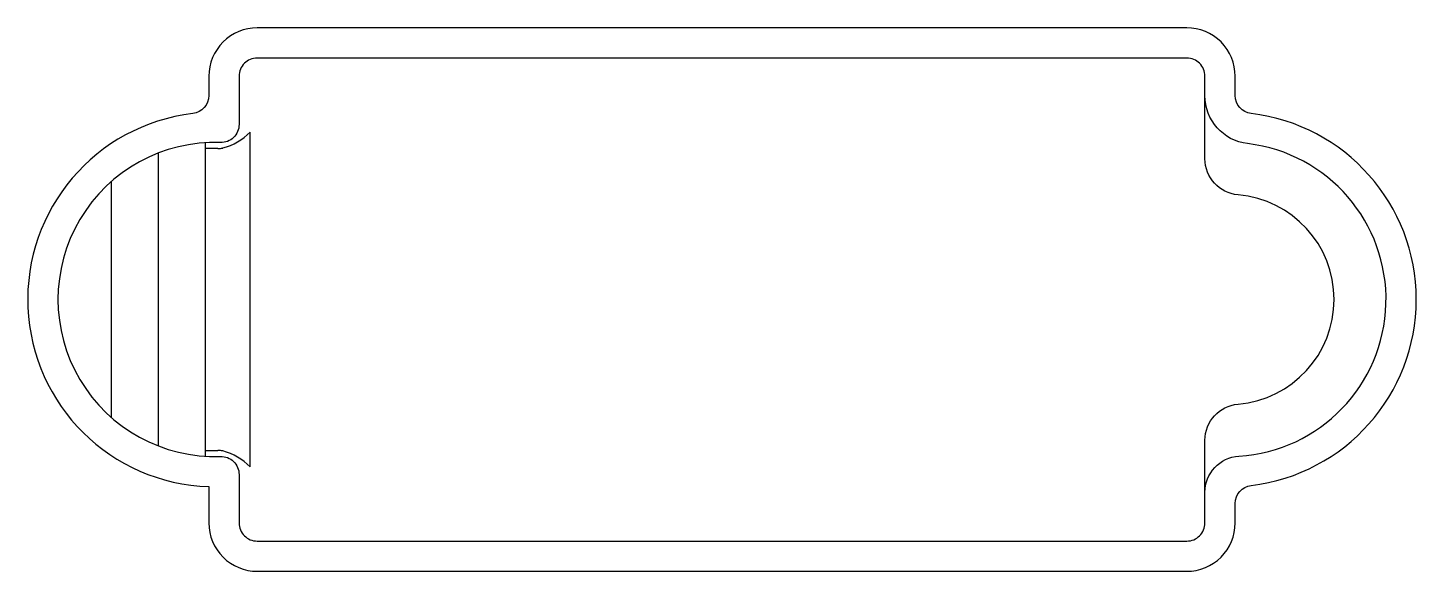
# Model space of a CAD drawing. Header units: millimetres. Extents: x 117.7 to 129.2, y 94.1 to 98.6.
import ezdxf

# ---------------------------------------------------------------- set-up
doc = ezdxf.new("R2010")
doc.units = ezdxf.units.MM
doc.header["$LTSCALE"] = 10
doc.layers.add('piscinas_igui', color=3, linetype='Continuous')

msp = doc.modelspace()

# ---------------------------------------------------------------- linework, layer by layer
at = {"layer": 'piscinas_igui', "color": 2}
for p, q in [((119.156, 95.053), (119.156, 97.648)), ((119.526, 94.964), (119.526, 97.737)), ((118.766, 95.138), (118.766, 97.563)), ((119.259, 97.6), (119.156, 97.6)), ((118.376, 95.374), (118.376, 97.327))]:
    msp.add_line(p, q, dxfattribs=at)
at = {"layer": 'piscinas_igui'}
for points in [[(127.684, 94.662, -0.380082), (127.816, 94.811, 0.888523), (127.816, 97.89, -0.380082), (127.684, 98.039), (127.684, 98.2, 0.414214), (127.284, 98.6), (119.584, 98.6, 0.414214), (119.184, 98.2), (119.184, 98.039, -0.380082), (119.051, 97.89, 0.927593), (119.184, 94.801), (119.184, 94.5, 0.414214), (119.584, 94.1), (127.284, 94.1, 0.414214), (127.684, 94.5)], [(127.434, 98.2, 0.414214), (127.284, 98.35), (119.584, 98.35, 0.414214), (119.434, 98.2), (119.434, 97.8, -0.424352), (119.279, 97.65, 1.035098), (119.279, 95.051, -0.424352), (119.434, 94.901), (119.434, 94.5, 0.414214), (119.584, 94.35), (127.284, 94.35, 0.414214), (127.434, 94.5), (127.434, 94.754, -0.396012), (127.715, 95.053, 0.913608), (127.787, 97.641, -0.380082), (127.434, 98.039)]]:
    msp.add_lwpolyline(points, format="xyb", close=True, dxfattribs=at)
at = {"layer": 'piscinas_igui', "color": 2}
msp.add_lwpolyline([(127.434, 94.754), (127.434, 95.185, -0.389366), (127.708, 95.484, 0.917889), (127.708, 97.217, -0.389366), (127.434, 97.516), (127.434, 98.039)], format="xyb", dxfattribs=at)
for centre, radius, start, end in [((119.18, 98.069), 0.479, 284.3777, 316.1399), ((119.262, 97.75), 0.15, 268.8465, 284.3777), ((119.225, 97.88), 2.78, 268.567, 270.6923), ((119.262, 94.951), 0.15, 75.6223, 91.1535), ((119.18, 94.632), 0.479, 43.8601, 75.6223)]:
    msp.add_arc(centre, radius, start, end, dxfattribs=at)

doc.saveas('drawing.dxf')
